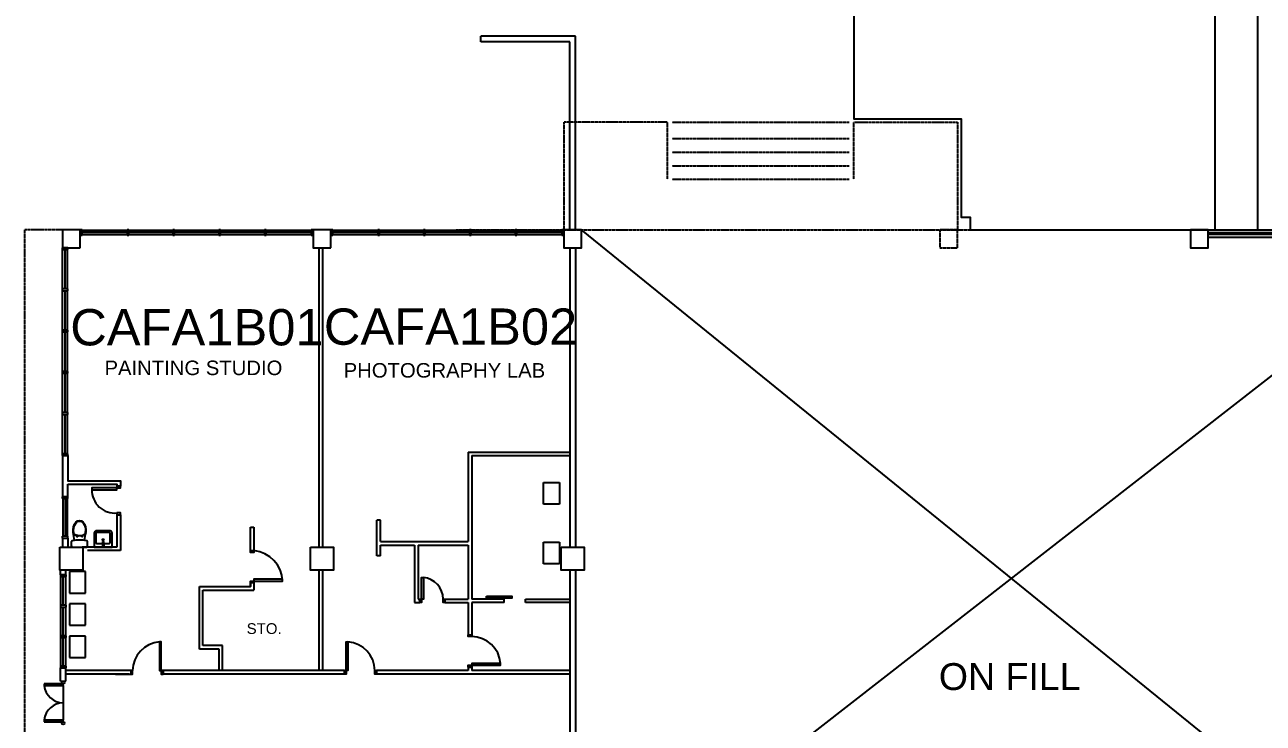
# Model space of a CAD drawing. Header units: millimetres. Extents: x -616979 to 2364082, y 43054 to 1637649.
# Drawn here: x 94335 to 128918, y 84853 to 104341 of the extents above; entities that cross this region are included whole.
import ezdxf

# ---------------------------------------------------------------- set-up
doc = ezdxf.new("R2010")
doc.units = ezdxf.units.MM
doc.linetypes.add('HIDDEN', pattern=[0.375, 0.25, -0.125])
for name, color, linetype in [('a-broken', 9, 'HIDDEN'), ('a-column', 7, 'Continuous'), ('a-doors', 254, 'Continuous'), ('a-fixtures', 7, 'Continuous'), ('a-line', 7, 'Continuous'), ('a-railing', 254, 'Continuous'), ('a-ramp', 253, 'Continuous'), ('a-stairs-brkn', 8, 'HIDDEN'), ('A-TEXT', 7, 'Continuous'), ('a-wall', 5, 'Continuous'), ('a-windows', 7, 'Continuous')]:
    doc.layers.add(name, color=color, linetype=linetype)
doc.styles.add('-kitz', font='arial.ttf')
doc.styles.add('arial', font='arial.ttf')
doc.styles.add('style1', font='arial.ttf')

msp = doc.modelspace()

# ---------------------------------------------------------------- linework, layer by layer
at = {"layer": 'a-broken', "linetype": 'HIDDEN', "ltscale": 3}
for p, q in [((109385.091, 101619.537), (109385.091, 98619.537)), ((112285.091, 101619.537), (109385.091, 101619.537)), ((117485.091, 101619.537), (120385.091, 101619.537)), ((120385.091, 101619.537), (120385.091, 98619.537)), ((94335.091, 62569.537), (94335.091, 98619.537)), ((95385.091, 98619.537), (94335.091, 98619.537))]:
    msp.add_line(p, q, dxfattribs=at)
at = {"layer": 'a-broken', "color": 7, "linetype": 'HIDDEN', "ltscale": 3}
msp.add_line((106385.091, 98619.537), (134385.091, 98619.537), dxfattribs=at)
at = {"layer": 'a-column'}
for p, q in [((95885.091, 98619.537), (95385.091, 98619.537)), ((95385.091, 98619.537), (95385.091, 98119.537)), ((95885.091, 98119.537), (95885.091, 98619.537)), ((95385.091, 98119.537), (95885.091, 98119.537))]:
    msp.add_line(p, q, dxfattribs=at)
for points in [[(102885.091, 98119.537), (102885.091, 98619.537), (102385.091, 98619.537), (102385.091, 98119.537)], [(109385.091, 98619.537), (109385.091, 98119.537), (109885.091, 98119.537), (109885.091, 98619.537)], [(127385.091, 98619.537), (126885.091, 98619.537), (126885.091, 98119.537), (127385.091, 98119.537)], [(95310.091, 89769.537), (95960.091, 89769.537), (95960.091, 89119.537), (95310.091, 89119.537)], [(102310.091, 89769.537), (102960.091, 89769.537), (102960.091, 89119.537), (102310.091, 89119.537)], [(109310.091, 89769.537), (109960.091, 89769.537), (109960.091, 89119.537), (109310.091, 89119.537)]]:
    msp.add_lwpolyline(points, close=True, dxfattribs=at)
at = {"layer": 'a-column', "linetype": 'HIDDEN', "ltscale": 3}
for points in [[(119885.091, 98619.537), (119885.091, 98119.537), (120385.091, 98119.537), (120385.091, 98619.537)], [(127385.091, 98619.537), (126885.091, 98619.537), (126885.091, 98119.537), (127385.091, 98119.537)]]:
    msp.add_lwpolyline(points, close=True, dxfattribs=at)
at = {"layer": 'a-doors', "color": 1}
for p, q in [((105367.982, 88219.232), (105367.982, 88319.232)), ((106067.982, 88219.232), (106067.982, 88319.232))]:
    msp.add_line(p, q, dxfattribs=at)
at = {"layer": 'a-doors'}
for p, q in [((106717.982, 87319.402), (106817.982, 87319.402)), ((97297.591, 86319.707), (97297.591, 86219.707)), ((98197.591, 86319.707), (98197.591, 86219.707)), ((103260.091, 86319.707), (103260.091, 86219.707)), ((104160.091, 86319.707), (104160.091, 86219.707)), ((106717.982, 86419.402), (106817.982, 86419.402)), ((95409.472, 85954.641), (94879.472, 85954.641)), ((94879.472, 85954.641), (94879.472, 85904.641)), ((94879.472, 85904.641), (95409.472, 85904.641)), ((95409.472, 85904.641), (95409.472, 85954.641)), ((95409.472, 85904.641), (95409.472, 84940.987)), ((95409.472, 84940.987), (94879.472, 84940.987)), ((94879.472, 84940.987), (94879.472, 84890.987)), ((94879.472, 84890.987), (95409.472, 84890.987)), ((95409.472, 84890.987), (95409.472, 84940.987))]:
    msp.add_line(p, q, dxfattribs=at)
for points in [[(96910.091, 91419.537), (96210.091, 91419.537), (96210.091, 91369.537), (96910.091, 91369.537)], [(96910.091, 91469.537), (96910.091, 91419.537), (97010.091, 91419.537), (97010.091, 91469.537)], [(96910.091, 90719.537), (96910.091, 90669.537), (97010.091, 90669.537), (97010.091, 90719.537)], [(100735.091, 89669.707), (100735.091, 89619.707), (100635.091, 89619.707), (100635.091, 89669.707)], [(100735.091, 88819.707), (100735.091, 88769.707), (100635.091, 88769.707), (100635.091, 88819.707)], [(100735.091, 88819.707), (101535.091, 88819.707), (101535.091, 88869.707), (100735.091, 88869.707)], [(106817.982, 87319.402), (106817.982, 87269.402), (106717.982, 87269.402), (106717.982, 87319.402)], [(98147.591, 86319.707), (98147.591, 87119.707), (98097.591, 87119.707), (98097.591, 86319.707)], [(103310.091, 86319.707), (103310.091, 87119.707), (103360.091, 87119.707), (103360.091, 86319.707)], [(106817.982, 86469.402), (106817.982, 86419.402), (106717.982, 86419.402), (106717.982, 86469.402)], [(106817.982, 86469.402), (107617.982, 86469.402), (107617.982, 86519.402), (106817.982, 86519.402)], [(97347.591, 86319.707), (97297.591, 86319.707), (97297.591, 86219.707), (97347.591, 86219.707)], [(98197.591, 86319.707), (98147.591, 86319.707), (98147.591, 86219.707), (98197.591, 86219.707)], [(103260.091, 86319.707), (103310.091, 86319.707), (103310.091, 86219.707), (103260.091, 86219.707)], [(104110.091, 86319.707), (104160.091, 86319.707), (104160.091, 86219.707), (104110.091, 86219.707)]]:
    msp.add_lwpolyline(points, close=True, dxfattribs=at)
at = {"layer": 'a-doors', "color": 1}
for points in [[(105417.982, 88319.232), (105417.982, 88919.232), (105467.982, 88919.232), (105467.982, 88319.232)], [(105367.982, 88319.232), (105417.982, 88319.232), (105417.982, 88219.232), (105367.982, 88219.232)], [(106017.982, 88319.232), (106067.982, 88319.232), (106067.982, 88219.232), (106017.982, 88219.232)], [(107232.306, 88394.433), (107932.306, 88394.433), (107932.306, 88344.433), (107232.306, 88344.433)]]:
    msp.add_lwpolyline(points, close=True, dxfattribs=at)
at = {"layer": 'a-doors'}
for centre, radius, start, end in [((96845.848, 91352.275), 635.992, 178.444759, 275.7974338), ((100640.679, 88779.378), 895.321, 2.5817071, 83.9468837), ((106816.839, 86466.517), 802.886, 3.7767676, 89.9184529), ((98150.476, 86318.564), 802.886, 93.7767676, 179.9184529), ((103307.205, 86318.564), 802.886, 0.0815471, 86.2232324), ((95408.481, 85954.132), 531.319, 185.3447036, 270.1069031), ((95408.481, 84891.496), 531.319, 89.8930969, 174.6552964)]:
    msp.add_arc(centre, radius, start, end, dxfattribs=at)
at = {"layer": 'a-doors', "color": 1}
msp.add_arc((105414.027, 88317.69), 603.958, 0.146343, 84.8745512, dxfattribs=at)
at = {"layer": 'a-fixtures'}
for p, q in [((108821.374, 91569.955), (109271.374, 91569.955)), ((108821.374, 90969.955), (108821.374, 91569.955)), ((109271.374, 91569.955), (109271.374, 90969.955)), ((109271.374, 90969.955), (108821.374, 90969.955)), ((108821.374, 89905.103), (109271.374, 89905.103)), ((108821.374, 89305.103), (108821.374, 89905.103)), ((109271.374, 89905.103), (109271.374, 89305.103)), ((109271.374, 89305.103), (108821.374, 89305.103)), ((95585.091, 89085.55), (95585.091, 88485.55)), ((96035.091, 89085.55), (95585.091, 89085.55)), ((96035.091, 88485.55), (96035.091, 89085.55)), ((95585.091, 88485.55), (96035.091, 88485.55)), ((95585.091, 88185.55), (95585.091, 87585.55)), ((96035.091, 88185.55), (95585.091, 88185.55)), ((96035.091, 87585.55), (96035.091, 88185.55)), ((95585.091, 87585.55), (96035.091, 87585.55)), ((96035.091, 87285.55), (95585.091, 87285.55)), ((95585.091, 87285.55), (95585.091, 86685.55)), ((96035.091, 86685.55), (96035.091, 87285.55)), ((95585.091, 86685.55), (96035.091, 86685.55))]:
    msp.add_line(p, q, dxfattribs=at)
at = {"layer": 'a-fixtures', "color": 1}
for p, q in [((95644.569, 89789.537), (95644.569, 89926.994)), ((95721.975, 89953.252), (95689.085, 90173.32)), ((95727.685, 90106.666), (95749.405, 90109.999)), ((95783.353, 90090.402), (95783.353, 90065.402)), ((95808.353, 90095.402), (95788.353, 90095.402)), ((95788.353, 90060.402), (95808.353, 90060.402)), ((95818.959, 90086.867), (95811.888, 90093.938)), ((95813.353, 90065.402), (95813.353, 90090.402)), ((95818.959, 90086.867), (95910.178, 90086.867)), ((95910.178, 90086.867), (95917.249, 90093.938)), ((95915.785, 90065.402), (95915.785, 90090.402)), ((95920.785, 90095.402), (95940.785, 90095.402)), ((95940.785, 90060.402), (95920.785, 90060.402)), ((95945.785, 90090.402), (95945.785, 90065.402)), ((96001.452, 90106.666), (95979.733, 90109.999)), ((96007.162, 89953.252), (96040.052, 90173.32)), ((96084.569, 89789.537), (96084.569, 89926.994)), ((96272.415, 90169.537), (96272.415, 89769.537)), ((96722.415, 90219.537), (96322.415, 90219.537)), ((96322.415, 90147.409), (96322.415, 89897.409)), ((96697.415, 90172.409), (96347.415, 90172.409)), ((96507.369, 89922.747), (96502.402, 89801.747)), ((96537.369, 89922.77), (96542.402, 89801.777)), ((96722.415, 89897.409), (96722.415, 90147.409)), ((96772.415, 89769.537), (96772.415, 90169.537)), ((95664.569, 89769.537), (96064.569, 89769.537)), ((95719.569, 89769.537), (95739.569, 89769.537)), ((96272.415, 89769.537), (96772.415, 89769.537)), ((96347.415, 89872.409), (96505.303, 89872.409)), ((96539.464, 89872.409), (96697.415, 89872.409))]:
    msp.add_line(p, q, dxfattribs=at)
for radius in [20, 15]:
    msp.add_circle((96522.301, 89970.403), radius, dxfattribs=at)
for centre, radius, start, end in [((95664.569, 89926.994), 20, 97.1769981, 180), ((95864.569, 88338.703), 1620.833, 82.8230019, 97.1769981), ((95788.353, 90090.402), 5, 89.9999988, 179.9999999), ((95788.353, 90065.402), 5, 179.9999999, 270.0000014), ((95808.353, 90090.402), 5, 359.9999999, 90.0000014), ((95808.353, 90065.402), 5, 269.9999988, 359.9999999), ((95920.785, 90090.402), 5, 89.9999988, 179.9999999), ((95920.785, 90065.402), 5, 179.9999999, 270.0000014), ((95940.785, 90090.402), 5, 0.0000017, 90.0000017), ((95940.785, 90065.402), 5, 269.999999, 359.999999), ((96064.569, 89926.994), 20, 360, 82.8230019), ((96322.415, 90169.537), 50, 90, 180), ((96347.415, 90147.409), 25, 90, 180), ((96522.369, 89922.758), 15, 0.0428954, 180.0428954), ((96697.415, 90147.409), 25, 360, 90), ((96722.415, 90169.537), 50, 0, 90), ((95664.569, 89789.537), 20, 180, 270), ((96064.569, 89789.537), 20, 270, 360), ((96347.415, 89897.409), 25, 180, 270), ((96522.369, 89801.777), 20.032, 172.4322972, 4.7634897), ((96697.415, 89897.409), 25, 270, 360)]:
    msp.add_arc(centre, radius, start, end, dxfattribs=at)
at = {"layer": 'a-fixtures', "color": 1, "extrusion": (0, 0, -1)}
for centre, major_axis, ratio, start_param, end_param in [((95864.569, 90234.537), (0, -275), 0.654545455, 1.346310276, 4.936875031), ((95864.569, 90175.537), (160.648, 0), 0.585133614, 2.090285064, 3.141592654), ((95864.569, 90175.537), (160.648, 0), 0.585133614, 0, 1.05130759)]:
    msp.add_ellipse(centre, major_axis=major_axis, ratio=ratio, start_param=start_param, end_param=end_param, dxfattribs=at)
at = {"layer": 'a-fixtures', "color": 1}
for points, knots in [([(95703.92, 90175.537), (95696.96, 90222.108), (95698.468, 90271.747), (95724.368, 90392.439), (95764.089, 90453.787), (95855.119, 90505.124), (95905.493, 90497.93), (95990.382, 90418.995), (96021.819, 90346.188), (96030.727, 90236.722), (96029.694, 90205.493), (96025.217, 90175.537)], [1.346310276, 1.346310276, 1.346310276, 1.346310276, 1.88761168, 1.88761168, 2.78797365, 2.78797365, 3.688335619, 3.688335619, 4.588697589, 4.588697589, 4.936875031, 4.936875031, 4.936875031, 4.936875031]), ([(95727.721, 90106.671), (95719.933, 90112.617), (95713.091, 90119.161), (95700.044, 90135.446), (95694.631, 90145.652), (95691.627, 90156.31)], [2.4902216744, 2.4902216744, 2.4902216744, 2.4902216744, 2.7032311322, 2.7032311322, 2.9788889941, 2.9788889941, 2.9788889941, 2.9788889941]), ([(96037.531, 90156.449), (96033.333, 90141.557), (96024.402, 90127.55), (96008.759, 90112.561), (96005.218, 90109.543), (96001.452, 90106.666)], [0.1618608986, 0.1618608986, 0.1618608986, 0.1618608986, 0.5482186369, 0.5482186369, 0.6512561812, 0.6512561812, 0.6512561812, 0.6512561812])]:
    msp.add_open_spline(points, degree=3, knots=knots, dxfattribs=at)
at = {"layer": 'a-line', "color": 7}
msp.add_line((109710.091, 79419.707), (134385.091, 98619.537), dxfattribs=at)
at = {"layer": 'a-line'}
msp.add_line((135386.684, 77969.886), (109885.091, 98619.537), dxfattribs=at)
at = {"layer": 'a-line', "color": 7, "ltscale": 2}
msp.add_lwpolyline([(128772.251, 98619.537), (128772.251, 107019.537), (132026.545, 107019.537, 0.652415896), (132344.027, 107756.714, 0.049286663), (127821.544, 110825.741, 0.282047973), (125771.112, 110785.494, -0.024907757), (124861.886, 110244.412)], format="xyb", dxfattribs=at)
at = {"layer": 'a-railing', "color": 7}
for p, q in [((127385.091, 98544.537), (133885.091, 98544.537)), ((127385.091, 98494.537), (133885.091, 98494.537))]:
    msp.add_line(p, q, dxfattribs=at)
at = {"layer": 'a-railing'}
for centre, radius in [((128010.091, 98519.537), 12.5), ((128885.091, 98519.537), 12.5), ((95409.472, 85992.141), 37.5), ((95409.472, 84853.487), 37.5)]:
    msp.add_circle(centre, radius, dxfattribs=at)
at = {"layer": 'a-ramp', "ltscale": 2}
msp.add_lwpolyline([(117485.094, 105969.322), (117485.103, 101719.537), (120485.091, 101719.537), (120485.091, 98969.537), (120735.091, 98969.537), (120735.091, 98619.537), (127572.251, 98619.537), (127572.251, 107848.25, 0.549022152), (126718.006, 108391.72, 0.064609543), (126587.719, 108308.832, -0.087176305), (123566.916, 106572.254, -0.087176305), (120135.091, 105969.324), (117485.094, 105969.318)], format="xyb", close=True, dxfattribs=at)
at = {"layer": 'a-stairs-brkn', "linetype": 'HIDDEN', "ltscale": 3}
for p, q in [((112285.091, 100029.537), (112285.091, 101619.537)), ((112410.091, 101619.537), (117360.091, 101619.537)), ((117485.091, 100029.537), (117485.091, 101619.537)), ((112410.091, 101169.537), (117360.091, 101169.537)), ((112410.091, 100789.537), (117360.091, 100789.537)), ((112410.091, 100409.537), (117360.091, 100409.537)), ((112410.091, 100029.537), (117360.091, 100029.537))]:
    msp.add_line(p, q, dxfattribs=at)
at = {"layer": 'a-wall', "color": 7}
for p, q in [((109710.091, 104019.537), (107066.89, 104019.537)), ((109560.091, 103869.537), (107066.89, 103869.537)), ((109560.091, 98619.537), (109560.091, 103869.537)), ((109710.091, 98619.537), (109710.091, 104019.537)), ((120735.091, 98619.537), (133885.091, 98619.537)), ((127385.091, 98419.537), (133885.091, 98419.537)), ((102560.091, 89769.537), (102560.091, 98119.537)), ((102660.091, 89769.537), (102660.091, 98119.537)), ((109560.091, 98119.537), (109560.091, 89769.537)), ((109710.091, 98119.537), (109710.091, 89769.537)), ((106717.982, 92419.232), (109560.091, 92419.232)), ((106717.982, 92419.232), (106717.982, 89919.232)), ((106717.982, 92419.232), (106717.982, 89919.232)), ((106817.982, 92319.232), (109560.091, 92319.232)), ((106817.982, 92319.232), (106817.982, 88319.232)), ((100635.091, 90219.707), (100635.091, 90319.678)), ((100635.091, 90319.678), (100735.091, 90319.678)), ((100735.091, 90319.678), (100735.091, 89669.707)), ((104167.982, 89519.232), (104167.982, 90519.232)), ((104267.982, 89919.232), (104267.982, 90519.232)), ((104267.982, 89919.232), (106717.982, 89919.232)), ((104267.982, 89819.232), (105217.982, 89819.232)), ((104267.982, 89519.232), (104267.982, 89819.232)), ((105217.982, 89819.232), (105217.982, 88219.232)), ((105317.982, 89819.232), (105317.982, 88319.232)), ((105317.982, 89819.232), (106717.982, 89819.232)), ((106717.982, 89819.232), (106717.982, 88319.232)), ((102560.091, 86319.707), (102560.091, 89119.537)), ((102660.091, 86319.707), (102660.091, 89119.537)), ((109560.091, 89119.537), (109560.091, 79269.707)), ((109710.091, 89119.537), (109710.091, 79419.707)), ((99210.091, 88669.707), (100635.091, 88669.707)), ((99210.091, 86919.708), (99210.091, 88669.707)), ((99310.091, 88569.707), (100735.091, 88569.707)), ((99310.091, 87019.709), (99310.091, 88569.707)), ((100735.091, 88769.707), (100735.091, 88569.707)), ((106067.982, 88319.232), (106717.982, 88319.232)), ((106067.982, 88219.232), (106717.982, 88219.232)), ((106717.982, 88219.232), (106717.982, 87319.402)), ((107717.982, 88319.232), (106817.982, 88319.232)), ((107717.982, 88219.232), (106817.982, 88219.232)), ((106817.982, 88219.232), (106817.982, 87319.402)), ((108317.982, 88319.232), (109560.091, 88319.232)), ((108317.982, 88219.232), (108317.982, 88319.232)), ((109560.091, 88219.232), (108317.982, 88219.232)), ((99760.091, 86919.709), (99210.091, 86919.708)), ((99860.091, 87019.709), (99310.091, 87019.709)), ((99760.091, 86319.707), (99760.091, 86919.709)), ((99860.091, 86319.707), (99860.091, 87019.709)), ((95335.091, 86029.641), (95335.091, 86396.018)), ((95485.091, 86029.641), (95485.091, 86445.938)), ((97297.591, 86319.707), (95485.091, 86319.707)), ((97247.591, 86219.707), (95485.091, 86219.707)), ((96872.59, 86219.708), (97297.591, 86219.736)), ((102710.091, 86319.714), (98197.591, 86319.707)), ((103260.091, 86219.724), (98197.591, 86219.707)), ((103260.091, 86319.707), (102660.091, 86319.707)), ((106717.982, 86319.707), (104160.091, 86319.707)), ((109560.091, 86219.707), (104160.091, 86219.707)), ((109560.091, 86319.707), (106817.982, 86319.707))]:
    msp.add_line(p, q, dxfattribs=at)
at = {"layer": 'a-wall'}
for p, q in [((107066.89, 103869.537), (107066.89, 104019.537)), ((95385.091, 92320.016), (95384.598, 91619.639)), ((95535.091, 92320.016), (95535.091, 91619.537)), ((95385.091, 91619.639), (95385.091, 91120.176)), ((95535.091, 91170.096), (95535.091, 91519.537)), ((97010.091, 90669.537), (97010.091, 89669.537)), ((104267.982, 90519.232), (104167.982, 90519.232)), ((95385.091, 90020.176), (95385.091, 89769.537)), ((95535.091, 90020.176), (95535.091, 89769.537)), ((96910.091, 89769.537), (95935.091, 89769.537)), ((97010.091, 89669.537), (96085.091, 89669.537)), ((104267.982, 89519.232), (104167.982, 89519.232)), ((95335.091, 88995.698), (95335.091, 89119.537)), ((95485.091, 88995.698), (95485.091, 89119.537)), ((105217.982, 88219.232), (105367.982, 88219.232)), ((105317.982, 88319.232), (105367.982, 88319.232)), ((107717.982, 88219.232), (107717.982, 88319.232)), ((106717.982, 86419.402), (106717.982, 86319.707)), ((106817.982, 86419.402), (106817.982, 86319.707)), ((95335.091, 86029.641), (95485.091, 86029.641))]:
    msp.add_line(p, q, dxfattribs=at)
for points in [[(95530.091, 91619.537), (97010.091, 91619.537), (97010.091, 91469.537)], [(95535.091, 91519.537), (96910.091, 91519.537), (96910.091, 91469.537)], [(96910.091, 90669.537), (96910.091, 89769.537)]]:
    msp.add_lwpolyline(points, dxfattribs=at)
at = {"layer": 'a-wall', "color": 7}
msp.add_lwpolyline([(100635.091, 89669.707), (100635.091, 90219.707)], dxfattribs=at)
msp.add_lwpolyline([(100635.091, 88769.707), (100635.091, 88769.707), (100635.091, 88669.707), (100635.091, 88669.707)], close=True, dxfattribs=at)
at = {"layer": 'a-windows', "linetype": 'ByBlock'}
for p, q in [((95885.091, 98619.537), (95885.091, 98469.537)), ((95885.091, 98619.537), (95885.091, 98469.537)), ((95935.091, 98619.537), (95885.091, 98619.537)), ((95935.091, 98469.537), (95935.091, 98619.537)), ((97190.091, 98604.537), (95935.091, 98604.537)), ((97215.091, 98619.537), (97190.091, 98619.537)), ((97190.091, 98619.537), (97190.091, 98469.537)), ((97240.091, 98619.537), (97215.091, 98619.537)), ((97240.091, 98469.537), (97240.091, 98619.537)), ((102385.091, 98619.537), (102335.091, 98619.537)), ((102335.091, 98619.537), (102335.091, 98469.537)), ((102385.091, 98469.537), (102385.091, 98619.537)), ((102885.091, 98619.537), (102885.091, 98469.537)), ((102885.091, 98619.537), (102885.091, 98469.537)), ((102935.091, 98619.537), (102885.091, 98619.537)), ((102935.091, 98469.537), (102935.091, 98619.537)), ((108055.091, 98619.537), (108030.091, 98619.537)), ((108030.091, 98619.537), (108030.091, 98469.537)), ((108080.091, 98619.537), (108055.091, 98619.537)), ((108080.091, 98469.537), (108080.091, 98619.537)), ((109335.091, 98604.537), (108080.091, 98604.537)), ((109385.091, 98619.537), (109335.091, 98619.537)), ((109335.091, 98619.537), (109335.091, 98469.537)), ((109385.091, 98469.537), (109385.091, 98619.537)), ((95885.091, 98469.537), (95935.091, 98469.537)), ((97190.091, 98544.537), (95935.091, 98544.537)), ((97190.091, 98484.537), (95935.091, 98484.537)), ((97190.091, 98469.537), (97240.091, 98469.537)), ((102335.091, 98469.537), (102385.091, 98469.537)), ((102885.091, 98469.537), (102935.091, 98469.537)), ((108030.091, 98469.537), (108080.091, 98469.537)), ((109335.091, 98544.537), (108080.091, 98544.537)), ((109335.091, 98484.537), (108080.091, 98484.537)), ((109335.091, 98469.537), (109385.091, 98469.537)), ((95535.091, 98119.537), (95385.091, 98119.537)), ((95385.091, 98069.617), (95385.091, 98119.537)), ((95385.091, 98069.617), (95535.091, 98069.617)), ((95390.091, 96969.617), (95390.091, 98069.617)), ((95460.091, 96969.617), (95460.091, 98069.617)), ((95530.091, 96969.617), (95530.091, 98069.617)), ((95535.091, 98069.617), (95535.091, 98119.537)), ((95535.091, 96969.617), (95385.091, 96969.617)), ((95385.091, 96919.697), (95385.091, 96969.617)), ((95535.091, 96969.617), (95385.091, 96969.617)), ((95385.091, 96919.697), (95385.091, 96969.617)), ((95385.091, 96919.697), (95535.091, 96919.697)), ((95385.091, 96919.697), (95535.091, 96919.697)), ((95390.091, 95819.697), (95390.091, 96919.697)), ((95460.091, 95819.697), (95460.091, 96919.697)), ((95530.091, 95819.697), (95530.091, 96919.697)), ((95535.091, 96919.697), (95535.091, 96969.617)), ((95535.091, 96919.697), (95535.091, 96969.617)), ((95535.091, 95819.697), (95385.091, 95819.697)), ((95385.091, 95769.777), (95385.091, 95819.697)), ((95535.091, 95819.697), (95385.091, 95819.697)), ((95385.091, 95769.777), (95385.091, 95819.697)), ((95535.091, 95769.777), (95535.091, 95819.697)), ((95535.091, 95769.777), (95535.091, 95819.697)), ((95385.091, 95769.777), (95535.091, 95769.777)), ((95385.091, 95769.777), (95535.091, 95769.777)), ((95390.091, 94669.777), (95390.091, 95769.777)), ((95460.091, 94669.777), (95460.091, 95769.777)), ((95530.091, 94669.777), (95530.091, 95769.777)), ((95535.091, 94669.777), (95385.091, 94669.777)), ((95385.091, 94619.857), (95385.091, 94669.777)), ((95535.091, 94669.777), (95385.091, 94669.777)), ((95385.091, 94619.857), (95385.091, 94669.777)), ((95385.091, 94619.857), (95535.091, 94619.857)), ((95385.091, 94619.857), (95535.091, 94619.857)), ((95390.091, 93519.857), (95390.091, 94619.857)), ((95460.091, 93519.857), (95460.091, 94619.857)), ((95530.091, 93519.857), (95530.091, 94619.857)), ((95535.091, 94619.857), (95535.091, 94669.777)), ((95535.091, 94619.857), (95535.091, 94669.777)), ((95535.091, 93519.857), (95385.091, 93519.857)), ((95385.091, 93469.937), (95385.091, 93519.857)), ((95535.091, 93519.857), (95385.091, 93519.857)), ((95385.091, 93469.937), (95385.091, 93519.857)), ((95385.091, 93469.937), (95535.091, 93469.937)), ((95385.091, 93469.937), (95535.091, 93469.937)), ((95390.091, 92369.937), (95390.091, 93469.937)), ((95460.091, 92369.937), (95460.091, 93469.937)), ((95530.091, 92369.937), (95530.091, 93469.937)), ((95535.091, 93469.937), (95535.091, 93519.857)), ((95535.091, 93469.937), (95535.091, 93519.857)), ((95535.091, 92369.937), (95385.091, 92369.937)), ((95385.091, 92320.016), (95385.091, 92369.937)), ((95535.091, 92369.937), (95385.091, 92369.937)), ((95385.091, 92320.016), (95385.091, 92369.937)), ((95535.091, 92320.016), (95535.091, 92369.937)), ((95535.091, 92320.016), (95535.091, 92369.937)), ((95385.091, 92320.016), (95535.091, 92320.016)), ((95385.091, 92320.016), (95535.091, 92320.016)), ((95535.091, 91170.096), (95385.091, 91170.096)), ((95385.091, 91120.176), (95385.091, 91170.096)), ((95535.091, 91170.096), (95385.091, 91170.096)), ((95385.091, 91120.176), (95385.091, 91170.096)), ((95385.091, 91120.176), (95535.091, 91120.176)), ((95385.091, 91120.176), (95535.091, 91120.176)), ((95400.091, 91120.176), (95400.091, 90070.096)), ((95460.091, 91120.176), (95460.091, 90070.096)), ((95520.091, 91120.176), (95520.091, 90070.096)), ((95535.091, 91120.176), (95535.091, 91170.096)), ((95535.091, 91120.176), (95535.091, 91170.096)), ((95535.091, 90070.096), (95385.091, 90070.096)), ((95385.091, 90020.176), (95385.091, 90070.096)), ((95535.091, 90070.096), (95385.091, 90070.096)), ((95385.091, 90020.176), (95385.091, 90070.096)), ((95385.091, 90020.176), (95535.091, 90020.176)), ((95385.091, 90020.176), (95535.091, 90020.176)), ((95535.091, 90020.176), (95535.091, 90070.096)), ((95535.091, 90020.176), (95535.091, 90070.096)), ((95485.091, 88995.698), (95335.091, 88995.698)), ((95335.091, 88995.698), (95335.091, 88945.778)), ((95485.091, 88995.698), (95335.091, 88995.698)), ((95335.091, 88995.698), (95335.091, 88945.778)), ((95335.091, 88945.778), (95485.091, 88945.778)), ((95335.091, 88945.778), (95485.091, 88945.778)), ((95340.091, 88145.778), (95340.091, 88945.778)), ((95410.091, 88145.778), (95410.091, 88945.778)), ((95480.091, 88145.778), (95480.091, 88945.778)), ((95485.091, 88995.698), (95485.091, 88945.778)), ((95485.091, 88995.698), (95485.091, 88945.778)), ((95485.091, 88145.778), (95335.091, 88145.778)), ((95335.091, 88145.778), (95335.091, 88095.858)), ((95485.091, 88145.778), (95335.091, 88145.778)), ((95335.091, 88145.778), (95335.091, 88095.858)), ((95335.091, 88095.858), (95485.091, 88095.858)), ((95335.091, 88095.858), (95485.091, 88095.858)), ((95340.091, 87295.858), (95340.091, 88095.858)), ((95410.091, 87295.858), (95410.091, 88095.858)), ((95480.091, 87295.858), (95480.091, 88095.858)), ((95485.091, 88145.778), (95485.091, 88095.858)), ((95485.091, 88145.778), (95485.091, 88095.858)), ((95485.091, 87295.858), (95335.091, 87295.858)), ((95335.091, 87295.858), (95335.091, 87245.938)), ((95485.091, 87295.858), (95335.091, 87295.858)), ((95335.091, 87295.858), (95335.091, 87245.938)), ((95335.091, 87245.938), (95485.091, 87245.938)), ((95335.091, 87245.938), (95485.091, 87245.938)), ((95340.091, 86445.938), (95340.091, 87245.938)), ((95410.091, 86445.938), (95410.091, 87245.938)), ((95480.091, 86445.938), (95480.091, 87245.938)), ((95485.091, 87295.858), (95485.091, 87245.938)), ((95485.091, 87295.858), (95485.091, 87245.938)), ((95485.091, 86445.938), (95335.091, 86445.938)), ((95335.091, 86445.938), (95335.091, 86396.018)), ((95335.091, 86396.018), (95485.091, 86396.018)), ((95485.091, 86445.938), (95485.091, 86396.018))]:
    msp.add_line(p, q, dxfattribs=at)
at = {"layer": 'a-windows', "color": 7, "linetype": 'ByBlock'}
for p, q in [((98470.091, 98604.537), (97240.091, 98604.537)), ((98495.091, 98619.537), (98470.091, 98619.537)), ((98470.091, 98619.537), (98470.091, 98469.537)), ((98520.091, 98619.537), (98495.091, 98619.537)), ((98520.091, 98469.537), (98520.091, 98619.537)), ((99750.091, 98604.537), (98520.091, 98604.537)), ((99775.091, 98619.537), (99750.091, 98619.537)), ((99750.091, 98619.537), (99750.091, 98469.537)), ((99800.091, 98619.537), (99775.091, 98619.537)), ((99800.091, 98469.537), (99800.091, 98619.537)), ((101030.091, 98604.537), (99800.091, 98604.537)), ((101055.091, 98619.537), (101030.091, 98619.537)), ((101030.091, 98619.537), (101030.091, 98469.537)), ((101080.091, 98619.537), (101055.091, 98619.537)), ((101080.091, 98469.537), (101080.091, 98619.537)), ((102335.091, 98604.537), (101080.091, 98604.537)), ((104190.091, 98604.537), (102935.091, 98604.537)), ((104215.091, 98619.537), (104190.091, 98619.537)), ((104190.091, 98619.537), (104190.091, 98469.537)), ((104240.091, 98619.537), (104215.091, 98619.537)), ((104240.091, 98469.537), (104240.091, 98619.537)), ((105470.091, 98604.537), (104240.091, 98604.537)), ((105495.091, 98619.537), (105470.091, 98619.537)), ((105470.091, 98619.537), (105470.091, 98469.537)), ((105520.091, 98619.537), (105495.091, 98619.537)), ((105520.091, 98469.537), (105520.091, 98619.537)), ((106750.091, 98604.537), (105520.091, 98604.537)), ((106775.091, 98619.537), (106750.091, 98619.537)), ((106750.091, 98619.537), (106750.091, 98469.537)), ((106800.091, 98619.537), (106775.091, 98619.537)), ((106800.091, 98469.537), (106800.091, 98619.537)), ((108030.091, 98604.537), (106800.091, 98604.537)), ((98470.091, 98544.537), (97240.091, 98544.537)), ((98470.091, 98484.537), (97240.091, 98484.537)), ((98470.091, 98469.537), (98520.091, 98469.537)), ((99750.091, 98544.537), (98520.091, 98544.537)), ((99750.091, 98484.537), (98520.091, 98484.537)), ((99750.091, 98469.537), (99800.091, 98469.537)), ((101030.091, 98544.537), (99800.091, 98544.537)), ((101030.091, 98484.537), (99800.091, 98484.537)), ((101030.091, 98469.537), (101080.091, 98469.537)), ((102335.091, 98544.537), (101080.091, 98544.537)), ((102335.091, 98484.537), (101080.091, 98484.537)), ((104190.091, 98544.537), (102935.091, 98544.537)), ((104190.091, 98484.537), (102935.091, 98484.537)), ((104190.091, 98469.537), (104240.091, 98469.537)), ((105470.091, 98544.537), (104240.091, 98544.537)), ((105470.091, 98484.537), (104240.091, 98484.537)), ((105470.091, 98469.537), (105520.091, 98469.537)), ((106750.091, 98544.537), (105520.091, 98544.537)), ((106750.091, 98484.537), (105520.091, 98484.537)), ((106750.091, 98469.537), (106800.091, 98469.537)), ((108030.091, 98544.537), (106800.091, 98544.537)), ((108030.091, 98484.537), (106800.091, 98484.537))]:
    msp.add_line(p, q, dxfattribs=at)

# ---------------------------------------------------------------- texts
at = {"layer": 'A-TEXT', "color": 5, "style": 'style1'}
for s, p in [('CAFA1B01', (95604.746, 95395.698)), ('CAFA1B02', (102687.124, 95412.953))]:
    msp.add_text(s, height=1012.5, dxfattribs=at).set_placement(p)
at = {"layer": 'A-TEXT', "linetype": 'Continuous', "style": 'arial'}
for s, height, p in [('PAINTING STUDIO', 405, (96561.965, 94566.33)), ('PHOTOGRAPHY LAB', 405, (103240.299, 94497.341)), ('ON FILL', 750, (119859.687, 85779.64))]:
    msp.add_text(s, height=height, dxfattribs=at).set_placement(p)
at = {"layer": 'A-TEXT', "linetype": 'Continuous', "style": '-kitz'}
msp.add_text('STO.', height=300, rotation=359.9665651, dxfattribs=at).set_placement((100530.731, 87343.943))

doc.saveas('drawing.dxf')
